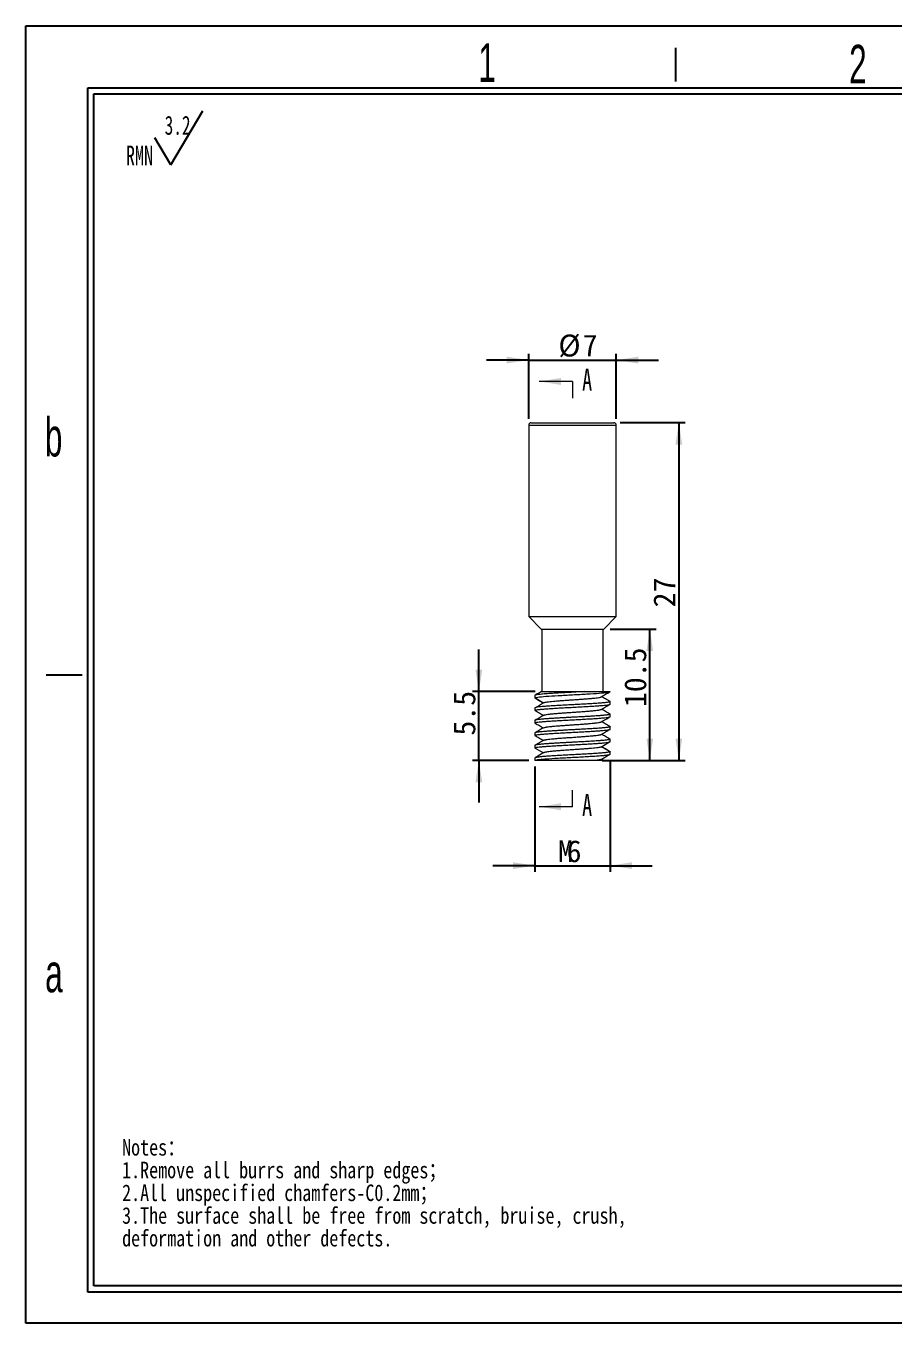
# Model space of a CAD drawing. Header units: millimetres. Extents: x 2 to 295, y 1 to 209.
# Drawn here: x 1.8 to 140.4, y 1.3 to 208.7 of the extents above; entities that cross this region are included whole.
import ezdxf

# ---------------------------------------------------------------- set-up
doc = ezdxf.new("R2010")
doc.units = ezdxf.units.MM
doc.layers.add('DIM', color=5, linetype='Continuous')
doc.layers.add('SLD-0', color=179, linetype='Continuous')
doc.styles.add('SLDTEXTSTYLE0', font='SIMSUN.TTC', dxfattribs={"width": 0.67})
doc.styles.add('SLDTEXTSTYLE1', font='SIMSUN.TTC', dxfattribs={"width": 0.8, "bigfont": 'bigfont'})
doc.styles.add('SLDTEXTSTYLE14', font='SIMSUN.TTC')
doc.styles.add('SLDTEXTSTYLE15', font='仿宋_GB2312', dxfattribs={"width": 0.67})
doc.styles.add('SLDTEXTSTYLE2', font='SIMSUN.TTC', dxfattribs={"width": 0.8})
doc.styles.add('SLDTEXTSTYLE6', font='GOTHIC.TTF', dxfattribs={"width": 0.61171})
doc.dimstyles.new('SLDDIMSTYLE0', dxfattribs={"dimtxt": 3.5, "dimasz": 3.5, "dimexe": 0, "dimexo": 0.0625, "dimgap": 0.875, "dimtad": 2, "dimlfac": 0.5, "dimrnd": 1e-09, "dimzin": 12, "dimdsep": 46, "dimtxsty": 'SLDTEXTSTYLE0', "dimsah": 1, "dimcen": 0.09, "dimadec": 0, "dimazin": 3, "dimtfac": 1, "dimtmove": 0, "dimatfit": 0, "dimfxl": 0, "dimfrac": 2, "dimtolj": 1, "dimtzin": 12, "dimarcsym": 0})
doc.dimstyles.new('SLDDIMSTYLE1', dxfattribs={"dimtxt": 3.5, "dimasz": 3.5, "dimexe": 0, "dimexo": 0.0625, "dimgap": 0.875, "dimtad": 2, "dimlfac": 0.5, "dimrnd": 1e-09, "dimzin": 12, "dimdsep": 46, "dimtxsty": 'SLDTEXTSTYLE0', "dimsah": 1, "dimcen": 0.09, "dimadec": 0, "dimazin": 3, "dimtfac": 1, "dimtofl": 0, "dimtmove": 0, "dimatfit": 3, "dimfxl": 0, "dimfrac": 2, "dimtolj": 1, "dimtzin": 12, "dimarcsym": 0})

# ---------------------------------------------------------------- blocks, each defined once
blk = doc.blocks.new('SW_NOTE_0')
at = {"layer": 'SLD-0', "color": 0}
for q in [(12.27, 9.26), (4.6, 4.92)]:
    blk.add_line((7.16, 0.59), q, dxfattribs=at)
at = {"layer": 'SLD-0', "color": 0, "attachment_point": 1, "style": 'SLDTEXTSTYLE0'}
for s, insert, char_height in [('3.2', (6.19, 8.45), 3.032), ('RMN', (0, 3.69), 3.175)]:
    blk.add_mtext(s, dxfattribs=dict(at, insert=insert, char_height=char_height))
blk = doc.blocks.new('SW_NOTE_1')
at = {"layer": 'SLD-0', "color": 0, "char_height": 2.6458, "attachment_point": 1}
for s, insert, style in [('Notes\\M+18146', (0, 3.08), 'SLDTEXTSTYLE1'), ('1.Remove all burrs and sharp edges\\M+18147', (0, -0.55), 'SLDTEXTSTYLE1'), ('2.All unspecified chamfers-C0.2mm\\M+18147', (0, -4.19), 'SLDTEXTSTYLE1'), ('3.The surface shall be free from scratch, bruise, crush, ', (0, -7.82), 'SLDTEXTSTYLE2'), ('deformation and other defects.', (0, -11.45), 'SLDTEXTSTYLE2')]:
    blk.add_mtext(s, dxfattribs=dict(at, insert=insert, style=style))
blk = doc.blocks.new('_D')
at = {"layer": 'DIM'}
for p, q in [((74.21, 102.25), (74.21, 108.98)), ((83.2, 102.25), (73.21, 102.25)), ((74.21, 91.25), (74.21, 102.25)), ((82.18, 91.25), (73.21, 91.25)), ((74.21, 91.25), (74.21, 84.52))]:
    blk.add_line(p, q, dxfattribs=at)
for points in [[(74.21, 102.25), (74.75, 105.75), (73.67, 105.75)], [(74.21, 91.25), (73.67, 87.75), (74.75, 87.75)]]:
    blk.add_solid(points, dxfattribs=at)
at = {"layer": 'DIM', "insert": (70.14, 95.22), "char_height": 3.5, "attachment_point": 1, "rotation": 90, "style": 'SLDTEXTSTYLE14'}
blk.add_mtext('5.5', dxfattribs=at)
blk = doc.blocks.new('_D_1')
at = {"layer": 'DIM'}
for p, q in [((95.18, 112.25), (102.54, 112.25)), ((101.54, 91.25), (101.54, 112.25)), ((93.93, 91.25), (102.54, 91.25))]:
    blk.add_line(p, q, dxfattribs=at)
for points in [[(101.54, 112.25), (101, 108.75), (102.07, 108.75)], [(101.54, 91.25), (102.07, 94.75), (101, 94.75)]]:
    blk.add_solid(points, dxfattribs=at)
at = {"layer": 'DIM', "insert": (97.46, 99.78), "char_height": 3.5, "attachment_point": 1, "rotation": 90, "style": 'SLDTEXTSTYLE14'}
blk.add_mtext('10.5', dxfattribs=at)
blk = doc.blocks.new('_D_2')
at = {"layer": 'DIM'}
for p, q in [((96.78, 145.25), (107.18, 145.25)), ((106.18, 145.25), (106.18, 91.25)), ((93.93, 91.25), (107.18, 91.25))]:
    blk.add_line(p, q, dxfattribs=at)
for points in [[(106.18, 145.25), (105.64, 141.75), (106.72, 141.75)], [(106.18, 91.25), (106.72, 94.75), (105.64, 94.75)]]:
    blk.add_solid(points, dxfattribs=at)
at = {"layer": 'DIM', "insert": (102.11, 115.72), "char_height": 3.5, "attachment_point": 1, "rotation": 90, "style": 'SLDTEXTSTYLE14'}
blk.add_mtext('27', dxfattribs=at)
blk = doc.blocks.new('_D_3')
at = {"layer": 'DIM'}
for p, q in [((82.18, 145.85), (82.18, 156.25)), ((96.18, 145.85), (96.18, 156.25)), ((82.18, 155.25), (75.45, 155.25)), ((82.18, 155.25), (96.18, 155.25)), ((96.18, 155.25), (102.91, 155.25))]:
    blk.add_line(p, q, dxfattribs=at)
for points in [[(82.18, 155.25), (78.68, 155.79), (78.68, 154.71)], [(96.18, 155.25), (99.68, 154.71), (99.68, 155.79)]]:
    blk.add_solid(points, dxfattribs=at)
at = {"layer": 'DIM', "char_height": 3.5, "attachment_point": 1, "style": 'SLDTEXTSTYLE14'}
for s, insert in [('%%c', (86.93, 159.33)), ('7', (90.8, 159.33))]:
    blk.add_mtext(s, dxfattribs=dict(at, insert=insert))
blk = doc.blocks.new('_D_4')
at = {"layer": 'DIM'}
for p, q in [((83.18, 90.25), (83.18, 73.42)), ((95.18, 91.24), (95.18, 73.42)), ((83.18, 74.42), (76.45, 74.42)), ((83.18, 74.42), (95.18, 74.42)), ((95.18, 74.42), (101.91, 74.42))]:
    blk.add_line(p, q, dxfattribs=at)
for points in [[(83.18, 74.42), (79.68, 74.96), (79.68, 73.88)], [(95.18, 74.42), (98.68, 73.88), (98.68, 74.96)]]:
    blk.add_solid(points, dxfattribs=at)
at = {"layer": 'DIM', "char_height": 3.5, "attachment_point": 1, "style": 'SLDTEXTSTYLE14'}
for s, insert in [('M', (86.88, 78.49)), ('6', (88.24, 78.49))]:
    blk.add_mtext(s, dxfattribs=dict(at, insert=insert))

msp = doc.modelspace()

# ---------------------------------------------------------------- linework, layer by layer
at = {"color": 7, "linetype": 'Continuous', "lineweight": 0}
for p, q in [((89.18017, 151.83278), (83.86017, 151.83278)), ((89.18017, 151.83278), (89.18017, 149.17278)), ((89.18017, 83.83957), (89.18017, 86.49957)), ((89.18017, 83.83957), (83.86017, 83.83957))]:
    msp.add_line(p, q, dxfattribs=at)
at = {"color": 7, "linetype": 'Continuous', "lineweight": 15}
for p, q in [((82.18018, 144.84557), (82.18018, 114.24559)), ((96.18018, 114.24559), (96.18018, 144.84557)), ((82.18018, 114.24559), (84.18017, 112.24558)), ((82.18018, 114.24559), (96.18018, 114.24559)), ((94.18017, 112.24558), (96.18018, 114.24559)), ((84.18017, 112.24558), (94.18017, 112.24558)), ((84.28017, 112.24558), (84.28017, 102.24558)), ((94.08017, 102.24558), (94.08017, 112.24558)), ((83.18017, 101.6409), (83.18017, 101.24505)), ((83.18017, 99.6416), (83.18017, 99.24489)), ((95.18018, 100.24435), (95.18018, 100.64333)), ((83.18017, 97.64167), (83.18017, 97.24461)), ((95.18018, 98.24463), (95.18018, 98.64239)), ((83.18017, 95.64193), (83.18017, 95.24434)), ((95.18018, 96.24491), (95.18018, 96.6421)), ((83.18017, 93.64221), (83.18017, 93.24467)), ((93.73178, 93.39234), (95.1165, 94.20031)), ((95.18018, 94.245), (95.18018, 94.64183)), ((83.18017, 91.64303), (83.18017, 91.24559)), ((83.19499, 93.22148), (84.53404, 92.4438)), ((84.60855, 92.48706), (83.19623, 91.66714)), ((93.75354, 91.40117), (95.16681, 92.22197)), ((94.15365, 91.25375), (93.82661, 91.44361)), ((95.18018, 92.24466), (95.18018, 92.64305)), ((83.18033, 91.24559), (83.18017, 91.24559))]:
    msp.add_line(p, q, dxfattribs=at)
at = {"color": 8, "linetype": 'Continuous', "lineweight": 15}
for p, q in [((82.18018, 144.84557), (96.17948, 144.84557)), ((96.17948, 144.84557), (96.18018, 144.84557)), ((95.18004, 92.64388), (93.80738, 93.43644))]:
    msp.add_line(p, q, dxfattribs=at)
at = {"color": 7, "linetype": 'Continuous', "lineweight": 15, "flags": 128}
msp.add_lwpolyline([(84.56642, 100.4458), (83.8737, 100.84596), (83.18097, 101.2461)], dxfattribs=at)
at = {"color": 7, "linetype": 'Continuous', "lineweight": 15}
for centre, start, end in [((82.58017, 144.84558), 90, 180), ((95.78017, 144.84558), 0, 90)]:
    msp.add_arc(centre, 0.4, start, end, dxfattribs=at)
for points, knots in [([(82.58017, 145.24558), (82.58198, 145.24558), (82.58557, 145.24558), (82.61498, 145.24558), (82.66203, 145.24558), (82.72841, 145.24558), (82.81365, 145.24558), (82.91791, 145.24558), (83.15359, 145.24558), (83.62292, 145.24558), (84.48143, 145.24558), (85.52968, 145.24558), (86.70322, 145.24558), (87.93561, 145.24558), (89.17982, 145.24558), (90.42437, 145.24558), (91.65646, 145.24558), (92.83035, 145.24558), (93.87838, 145.24558), (94.73733, 145.24558), (95.24731, 145.24558), (95.5286, 145.24558), (95.67338, 145.24558), (95.76372, 145.24558), (95.77467, 145.24558), (95.78017, 145.24558)], [0, 0, 0, 0, 0.017281094, 0.034438834, 0.051522962, 0.068583865, 0.085672133, 0.102838115, 0.120131482, 0.185084275, 0.250088806, 0.315041621, 0.380046176, 0.440004671, 0.500014389, 0.559972898, 0.619982627, 0.68493542, 0.749939951, 0.814892767, 0.879897321, 0.910048706, 0.939936074, 0.969829777, 1, 1, 1, 1]), ([(91.07474, 102.24552), (90.62197, 102.22054), (90.16004, 102.19444), (89.21826, 102.14265), (88.73805, 102.11707), (87.80795, 102.06825), (87.34644, 102.04436), (86.47001, 101.99488), (86.05863, 101.96891), (85.28958, 101.91695), (84.9377, 101.89145), (84.32414, 101.84256), (84.05554, 101.81854), (83.62512, 101.76932), (83.46083, 101.74339), (83.23671, 101.69116), (83.18017, 101.66572), (83.18017, 101.6409)], [0, 0, 0, 0, 0.125, 0.125, 0.25, 0.25, 0.375, 0.375, 0.5, 0.5, 0.625, 0.625, 0.75, 0.75, 0.875, 0.875, 1, 1, 1, 1]), ([(83.18024, 101.24483), (83.18395, 101.28653), (83.34345, 101.32823), (83.95005, 101.41162), (84.39691, 101.45332), (85.51055, 101.53672), (86.17689, 101.57841), (87.62842, 101.66181), (88.41303, 101.70351), (89.98198, 101.7869), (90.7657, 101.8286), (92.21376, 101.912), (92.87754, 101.9537), (93.98477, 102.03709), (94.42779, 102.07879), (95.02602, 102.16219), (95.18099, 102.20388), (95.18017, 102.24558)], [0, 0, 0, 0, 0.125, 0.125, 0.25, 0.25, 0.375, 0.375, 0.5, 0.5, 0.625, 0.625, 0.75, 0.75, 0.875, 0.875, 1, 1, 1, 1]), ([(84.19945, 102.24722), (84.09954, 102.18912), (83.76537, 101.9948), (83.43099, 101.80076), (83.19657, 101.66473)], [0, 0, 0, 0, 0.298985241, 1, 1, 1, 1]), ([(84.2004, 102.24558), (84.20083, 102.24558), (84.20225, 102.24558), (84.27724, 102.24558), (84.45182, 102.24558), (84.7166, 102.24558), (85.06243, 102.24558), (85.48033, 102.24558), (85.96191, 102.24558), (86.49845, 102.24558), (87.0828, 102.24558), (87.7073, 102.24558), (88.36172, 102.24558), (89.03663, 102.24558), (89.72026, 102.24558), (90.40502, 102.24558), (90.85194, 102.24558), (91.07471, 102.24558)], [0, 0, 0, 0, 0.030237665, 0.099718386, 0.16876525, 0.237585964, 0.307439557, 0.376654573, 0.446092423, 0.515378057, 0.584279121, 0.653076801, 0.7227423, 0.792002544, 0.861407477, 0.930919051, 1, 1, 1, 1]), ([(91.07473, 102.24558), (91.66804, 102.24558), (92.23013, 102.24558), (93.23775, 102.24558), (93.68312, 102.24558), (94.41407, 102.24558), (94.69953, 102.24558), (95.08294, 102.24558), (95.18082, 102.24558), (95.18017, 102.24558)], [0, 0, 0, 0, 0.25, 0.25, 0.5, 0.5, 0.75, 0.75, 1, 1, 1, 1]), ([(93.76232, 101.40623), (93.99934, 101.54414), (94.46754, 101.81657), (94.936, 102.08781), (95.1673, 102.22174)], [0, 0, 0, 0, 0.5062521412, 1, 1, 1, 1]), ([(83.21317, 99.21701), (83.19837, 99.22633), (83.15778, 99.2519), (83.23236, 99.29293), (83.4551, 99.34526), (83.84435, 99.40013), (84.38879, 99.45329), (85.07569, 99.50481), (85.87253, 99.55864), (86.77106, 99.61504), (87.72986, 99.66856), (88.73903, 99.72028), (89.7515, 99.77334), (90.75665, 99.82987), (91.70816, 99.88381), (92.59631, 99.93576), (93.37922, 99.98808), (94.05034, 100.04486), (94.5725, 100.09825), (94.9639, 100.15387), (95.10487, 100.1897), (95.23985, 100.24435), (95.18017, 100.24435), (95.18016, 100.24435)], [0, 0, 0, 0, 0.027724186, 0.076013029, 0.125524813, 0.177050044, 0.230068544, 0.281599211, 0.334624239, 0.386148982, 0.439167866, 0.49069946, 0.543725663, 0.59525025, 0.648268192, 0.699801122, 0.752829016, 0.804353277, 0.857370811, 0.908904473, 0.961932841, 0.999996832, 1, 1, 1, 1]), ([(83.24764, 101.20072), (83.23992, 101.20265), (83.17905, 101.21789), (83.17965, 101.23239), (83.18017, 101.24505)], [0, 0, 0, 0, 0.126746901, 1, 1, 1, 1]), ([(95.14452, 100.67368), (95.16074, 100.66366), (95.20297, 100.63756), (95.12806, 100.59178), (94.90396, 100.53885), (94.51364, 100.48663), (93.96826, 100.43578), (93.28084, 100.381), (92.48362, 100.32508), (91.58452, 100.27116), (90.62527, 100.22011), (89.61611, 100.16657), (88.60389, 100.1104), (87.59876, 100.0559), (86.64739, 100.00442), (85.75986, 99.95193), (84.97737, 99.89571), (84.30803, 99.84051), (83.78196, 99.78851), (83.40819, 99.73695), (83.21235, 99.68684), (83.18953, 99.65538), (83.18024, 99.64258)], [0, 0, 0, 0, 0.03014334, 0.078508274, 0.128102871, 0.17958657, 0.232563746, 0.284036803, 0.337002562, 0.388483385, 0.441457381, 0.492930706, 0.545897279, 0.597375671, 0.650348242, 0.701822412, 0.754790106, 0.806267491, 0.859238002, 0.91071381, 0.963682372, 1, 1, 1, 1]), ([(83.23003, 101.20634), (83.46273, 101.07094), (83.90403, 100.81416), (84.34436, 100.55727), (84.5525, 100.43583)], [0, 0, 0, 0, 0.5273064783, 1, 1, 1, 1]), ([(84.74759, 100.53296), (84.52082, 100.39766), (84.06723, 100.12705), (83.61171, 99.85651), (83.38393, 99.72123)], [0, 0, 0, 0, 0.499954807, 1, 1, 1, 1]), ([(84.56876, 100.44476), (84.5816, 100.46247), (84.60767, 100.49842), (84.81234, 100.55194), (85.13598, 100.60561), (85.57007, 100.65884), (86.11191, 100.71301), (86.7398, 100.76693), (87.44288, 100.82106), (88.1853, 100.87443), (88.96416, 100.92841), (89.74486, 100.98218), (90.51592, 101.03645), (91.23953, 101.08997), (91.91032, 101.14387), (92.50105, 101.1974), (93.00231, 101.25182), (93.38309, 101.30551), (93.64945, 101.35732), (93.72216, 101.3908), (93.75689, 101.40679)], [0, 0, 0, 0, 0.055234688, 0.112101926, 0.166580516, 0.222574704, 0.278290732, 0.33565151, 0.390511171, 0.446947937, 0.502238507, 0.559112982, 0.614383337, 0.671296679, 0.726188151, 0.782610565, 0.838250194, 0.895593576, 0.950132048, 1, 1, 1, 1]), ([(93.76567, 99.40776), (94.00001, 99.54395), (94.46896, 99.81649), (94.93793, 100.08857), (95.17255, 100.22468)], [0, 0, 0, 0, 0.499723733, 1, 1, 1, 1]), ([(95.16456, 100.66632), (94.92991, 100.80236), (94.48353, 101.06114), (94.03756, 101.32033), (93.82603, 101.44327)], [0, 0, 0, 0, 0.525679178, 1, 1, 1, 1]), ([(95.1482, 98.67288), (95.15579, 98.66903), (95.17596, 98.65883), (95.1842, 98.64072), (95.16819, 98.61833), (95.11262, 98.59351), (95.01985, 98.5676), (94.89503, 98.54246), (94.74452, 98.51852), (94.52727, 98.48981), (94.26038, 98.46156), (93.94952, 98.43398), (93.68173, 98.41242), (93.35441, 98.38792), (92.95321, 98.35933), (92.51904, 98.32985), (92.11014, 98.30367), (91.63649, 98.2748), (91.13578, 98.24635), (90.61976, 98.21865), (90.20726, 98.19706), (89.73559, 98.17267), (89.19862, 98.14447), (88.66219, 98.11507), (88.13221, 98.08575), (87.61127, 98.05676), (87.09978, 98.02825), (86.67054, 98.00409), (86.16884, 97.97524), (85.598, 97.9408), (85.07275, 97.90348), (84.66316, 97.87093), (84.32775, 97.84185), (84.03224, 97.81313), (83.81044, 97.78884), (83.57623, 97.75977), (83.36194, 97.72628), (83.22903, 97.68768), (83.19618, 97.66494), (83.16141, 97.64167), (83.18018, 97.64167), (83.18018, 97.64167)], [0, 0, 0, 0, 0.011487822, 0.030506283, 0.054584564, 0.078810849, 0.103342003, 0.12802944, 0.149432249, 0.17093883, 0.210198428, 0.232284713, 0.253687837, 0.275194458, 0.305719169, 0.336546298, 0.357949288, 0.379455412, 0.418713712, 0.440799986, 0.46220338, 0.483710619, 0.514235779, 0.545064394, 0.566466839, 0.596704705, 0.627236357, 0.64932235, 0.668529953, 0.713845672, 0.753552199, 0.774953824, 0.805191185, 0.835723264, 0.857808385, 0.8770169, 0.922333553, 0.962040881, 0.980982166, 0.999994965, 1, 1, 1, 1]), ([(83.21653, 97.21404), (83.19997, 97.22425), (83.15723, 97.25063), (83.23203, 97.29278), (83.45517, 97.34569), (83.84432, 97.40024), (84.38884, 97.453), (85.07571, 97.50451), (85.8725, 97.55907), (86.77105, 97.6152), (87.72986, 97.66835), (88.73904, 97.71987), (89.75145, 97.77373), (90.7566, 97.83012), (91.70814, 97.88362), (92.59628, 97.93535), (93.37918, 97.98837), (94.05021, 98.04514), (94.5728, 98.09816), (94.96268, 98.15343), (95.10899, 98.1898), (95.23356, 98.24463), (95.18017, 98.24463), (95.18016, 98.24463)], [0, 0, 0, 0, 0.030447903, 0.078601611, 0.127974241, 0.179355972, 0.232227574, 0.283612111, 0.336487062, 0.387867972, 0.440739121, 0.49212537, 0.545002014, 0.596382097, 0.649252094, 0.700639517, 0.753517619, 0.804897869, 0.857767058, 0.909155399, 0.96203437, 0.999996468, 1, 1, 1, 1]), ([(84.59834, 98.4808), (84.36427, 98.34473), (83.89591, 98.07245), (83.42728, 97.80055), (83.19285, 97.66454)], [0, 0, 0, 0, 0.499765935, 1, 1, 1, 1]), ([(83.19544, 99.22219), (83.31868, 99.15123), (83.55103, 99.01743), (83.93229, 98.79797), (84.26255, 98.60377), (84.45087, 98.49367), (84.53543, 98.44423)], [0, 0, 0, 0, 0.2914051857, 0.5494212058, 0.7976868422, 1, 1, 1, 1]), ([(84.6154, 98.48074), (84.62695, 98.49001), (84.64952, 98.50813), (84.75314, 98.53512), (84.92059, 98.57094), (85.15317, 98.60682), (85.43928, 98.64259), (85.76021, 98.67844), (86.13212, 98.71439), (86.54765, 98.75034), (86.98954, 98.78637), (87.4645, 98.82232), (87.95958, 98.85812), (88.46342, 98.89378), (88.982, 98.92964), (89.50241, 98.96556), (90.0233, 99.00175), (90.53255, 99.03781), (91.01763, 99.07362), (91.48164, 99.10911), (91.91864, 99.14487), (92.31586, 99.18079), (92.68609, 99.21711), (93.00444, 99.25325), (93.26487, 99.2891), (93.48657, 99.32446), (93.6442, 99.36017), (93.74247, 99.39093), (93.75275, 99.40388), (93.75589, 99.40783)], [0, 0, 0, 0, 0.02995838, 0.058544326, 0.087338176, 0.145912103, 0.174541494, 0.203363317, 0.261984036, 0.290706591, 0.319642671, 0.378526528, 0.407018634, 0.435700753, 0.494019688, 0.522861828, 0.551922716, 0.611079548, 0.63945795, 0.668022641, 0.726087794, 0.755032695, 0.784197897, 0.843586663, 0.871872108, 0.900342348, 0.958204626, 0.987231943, 1, 1, 1, 1]), ([(93.76393, 97.4068), (93.9979, 97.54278), (94.46604, 97.81487), (94.9345, 98.08663), (95.16882, 98.22256)], [0, 0, 0, 0, 0.499786593, 1, 1, 1, 1]), ([(95.16092, 98.66703), (94.92658, 98.80296), (94.48122, 99.06128), (94.03635, 99.31998), (93.82556, 99.44255)], [0, 0, 0, 0, 0.52618214, 1, 1, 1, 1]), ([(95.15362, 96.66962), (95.15912, 96.66678), (95.17698, 96.65754), (95.18395, 96.64045), (95.16826, 96.61806), (95.1126, 96.59357), (95.01985, 96.56789), (94.89503, 96.54275), (94.72507, 96.51565), (94.50074, 96.48681), (94.22764, 96.4585), (93.94954, 96.43371), (93.68176, 96.41213), (93.35444, 96.38774), (92.95321, 96.35953), (92.51901, 96.33015), (92.06174, 96.30083), (91.58418, 96.27184), (91.08143, 96.24334), (90.61979, 96.21841), (90.20729, 96.19678), (89.73561, 96.17242), (89.19861, 96.14454), (88.66216, 96.11538), (88.13218, 96.08601), (87.61125, 96.05693), (87.09978, 96.0282), (86.67055, 96.00389), (86.16885, 95.97491), (85.59799, 95.94059), (85.07271, 95.90373), (84.66311, 95.87123), (84.32772, 95.84203), (84.03223, 95.81314), (83.81042, 95.78866), (83.5762, 95.75949), (83.36229, 95.72595), (83.22811, 95.68788), (83.19767, 95.66522), (83.15811, 95.64193), (83.18018, 95.64193), (83.18018, 95.64193)], [0, 0, 0, 0, 0.008486138, 0.027561034, 0.051712394, 0.076011679, 0.100617231, 0.125379282, 0.146846921, 0.177176455, 0.20780123, 0.229954267, 0.251422487, 0.272994462, 0.30361259, 0.33453431, 0.35600109, 0.386330291, 0.416954432, 0.439107747, 0.460576099, 0.482149107, 0.512767396, 0.543690216, 0.565156702, 0.595485644, 0.626109402, 0.648261726, 0.667528501, 0.712981997, 0.752809843, 0.774276097, 0.804604759, 0.835228693, 0.857380367, 0.876647229, 0.922102215, 0.961930889, 0.980927297, 0.999995707, 1, 1, 1, 1]), ([(83.21572, 95.21396), (83.1995, 95.22409), (83.15757, 95.25027), (83.23194, 95.29279), (83.4552, 95.3461), (83.84433, 95.40028), (84.38886, 95.45265), (85.07574, 95.5043), (85.87249, 95.55952), (86.77105, 95.6153), (87.7299, 95.66806), (88.73905, 95.71957), (89.75141, 95.77416), (90.75659, 95.83028), (91.70814, 95.8834), (92.59626, 95.93491), (93.37918, 95.98893), (94.05002, 96.04476), (94.57334, 96.10027), (94.96071, 96.14464), (95.11559, 96.21849), (95.22351, 96.20156), (95.18017, 96.24491), (95.18016, 96.24491)], [0, 0, 0, 0, 0.030368245, 0.078525857, 0.127902545, 0.179289493, 0.232166613, 0.28355375, 0.336431962, 0.387818438, 0.440694446, 0.49208266, 0.544962533, 0.596347894, 0.649222953, 0.700612725, 0.753493785, 0.804878082, 0.857752803, 0.909144049, 0.962026438, 0.999995648, 1, 1, 1, 1]), ([(84.59627, 96.47971), (84.36194, 96.34351), (83.89303, 96.07096), (83.42406, 95.79885), (83.18945, 95.66272)], [0, 0, 0, 0, 0.4997209154, 1, 1, 1, 1]), ([(83.19969, 97.2197), (83.43403, 97.08376), (83.87937, 96.82541), (84.32425, 96.5667), (84.53503, 96.44412)], [0, 0, 0, 0, 0.526214924, 1, 1, 1, 1]), ([(84.59976, 96.47959), (84.60352, 96.48251), (84.62782, 96.50136), (84.73337, 96.53188), (84.91084, 96.56805), (85.09196, 96.59707), (85.34757, 96.63229), (85.65951, 96.66788), (86.09196, 96.71062), (86.50658, 96.74726), (86.95647, 96.78349), (87.33557, 96.81251), (87.81166, 96.84766), (88.31339, 96.88325), (88.92847, 96.92597), (89.46068, 96.96266), (89.98218, 96.99891), (90.39239, 97.02792), (90.87872, 97.06308), (91.34901, 97.09864), (91.87574, 97.14135), (92.29151, 97.17803), (92.65464, 97.21431), (92.91505, 97.24333), (93.19705, 97.27851), (93.42957, 97.31406), (93.63264, 97.35675), (93.73406, 97.38485), (93.75526, 97.40383), (93.75865, 97.40687)], [0, 0, 0, 0, 0.009448912, 0.060999878, 0.098442128, 0.126605979, 0.15495222, 0.212550231, 0.241669963, 0.29330102, 0.330807782, 0.358939258, 0.38725279, 0.444781894, 0.473927049, 0.525598407, 0.563138634, 0.591256997, 0.619559357, 0.677063247, 0.706213131, 0.757886033, 0.795429803, 0.823555414, 0.851865301, 0.90938769, 0.938521696, 0.990159272, 1, 1, 1, 1]), ([(84.60411, 94.47871), (84.60714, 94.48253), (84.61935, 94.49793), (84.70274, 94.52208), (84.82423, 94.55115), (85.01609, 94.5864), (85.2662, 94.62198), (85.63029, 94.66466), (85.98965, 94.70116), (86.39433, 94.73738), (86.74374, 94.76647), (87.19098, 94.80181), (87.67095, 94.83743), (88.26803, 94.88008), (88.79074, 94.91646), (89.31511, 94.95263), (89.73553, 94.98175), (90.24309, 95.0172), (90.74098, 95.0529), (91.30737, 95.09549), (91.76255, 95.13175), (92.17648, 95.16786), (92.48306, 95.19699), (92.82727, 95.2326), (93.12283, 95.26837), (93.36329, 95.30415), (93.56492, 95.3402), (93.70226, 95.37405), (93.74664, 95.39889), (93.75846, 95.4055)], [0, 0, 0, 0, 0.0123799, 0.049866776, 0.078070543, 0.106463728, 0.164164322, 0.193229869, 0.244730501, 0.282134352, 0.310400523, 0.338857793, 0.396700955, 0.42569306, 0.477053657, 0.514346637, 0.542693795, 0.571238305, 0.629269111, 0.6581675, 0.709352736, 0.746508253, 0.774958615, 0.803609451, 0.861872425, 0.890658987, 0.919641837, 0.978612081, 1, 1, 1, 1]), ([(93.76123, 95.40533), (93.99544, 95.54149), (94.4641, 95.81393), (94.93298, 96.08596), (95.16754, 96.22204)], [0, 0, 0, 0, 0.49973903, 1, 1, 1, 1]), ([(95.16562, 96.66426), (95.04227, 96.73508), (94.81288, 96.86679), (94.42336, 97.0902), (94.09096, 97.2866), (93.90809, 97.3937), (93.82506, 97.44232)], [0, 0, 0, 0, 0.29652197, 0.551476372, 0.796386138, 1, 1, 1, 1]), ([(95.16502, 94.66443), (94.93051, 94.80049), (94.4838, 95.05964), (94.03734, 95.31923), (93.82526, 95.44254)], [0, 0, 0, 0, 0.524980414, 1, 1, 1, 1]), ([(95.15268, 94.66999), (95.15855, 94.66695), (95.17682, 94.65748), (95.18399, 94.64013), (95.16825, 94.61781), (95.11261, 94.59345), (95.01985, 94.56812), (94.89503, 94.54304), (94.72507, 94.51591), (94.50073, 94.4869), (94.22766, 94.4584), (93.94956, 94.43347), (93.6818, 94.41185), (93.35447, 94.38748), (92.95321, 94.35963), (92.51899, 94.33046), (92.06172, 94.3011), (91.58417, 94.27199), (91.08143, 94.24327), (90.6198, 94.2182), (90.20732, 94.19649), (89.73562, 94.17213), (89.19859, 94.1445), (88.66212, 94.11564), (88.13213, 94.08631), (87.61121, 94.05711), (87.09975, 94.02821), (86.67053, 94.00371), (86.16883, 93.97464), (85.59797, 93.94026), (85.07266, 93.90395), (84.66305, 93.87153), (84.32768, 93.84227), (84.03219, 93.8132), (83.81042, 93.7885), (83.57614, 93.75951), (83.36273, 93.72269), (83.22698, 93.69509), (83.19951, 93.65376), (83.15403, 93.66837), (83.18018, 93.64222), (83.18018, 93.64221)], [0, 0, 0, 0, 0.009006804, 0.028068861, 0.052207508, 0.076494445, 0.101086802, 0.125836056, 0.147291864, 0.177605344, 0.208213625, 0.230354359, 0.251812093, 0.273372979, 0.303976245, 0.334882327, 0.356337955, 0.386651374, 0.417259264, 0.439399975, 0.46085808, 0.482419798, 0.513023052, 0.543930552, 0.565385717, 0.595698387, 0.626306708, 0.648447175, 0.667704102, 0.713134835, 0.752942972, 0.774398099, 0.80471063, 0.83531807, 0.85745819, 0.876715323, 0.92214737, 0.961956148, 0.980940296, 0.999996379, 1, 1, 1, 1]), ([(83.21447, 93.21603), (83.19913, 93.22561), (83.1575, 93.25164), (83.23101, 93.29302), (83.44783, 93.343), (83.83077, 93.39725), (84.37102, 93.45089), (85.05422, 93.50321), (85.84801, 93.55719), (86.74426, 93.61266), (87.70153, 93.66547), (88.70987, 93.71796), (89.72228, 93.77299), (90.72844, 93.8277), (91.68175, 93.87978), (92.57214, 93.93337), (93.3583, 93.98864), (94.03226, 94.04254), (94.56263, 94.09426), (94.94389, 94.14913), (95.14188, 94.19951), (95.18054, 94.2314), (95.18017, 94.24478), (95.18016, 94.24503)], [0, 0, 0, 0, 0.02771817, 0.075244875, 0.123937378, 0.175425485, 0.228406412, 0.279899475, 0.332885999, 0.384375071, 0.437358047, 0.488849077, 0.541833665, 0.59332404, 0.646307277, 0.697797006, 0.750779561, 0.802271803, 0.855256484, 0.90674488, 0.959726722, 0.999267663, 1, 1, 1, 1]), ([(84.59453, 94.47877), (84.36019, 94.34258), (83.89127, 94.07005), (83.42232, 93.79797), (83.18772, 93.66185)], [0, 0, 0, 0, 0.4997251829, 1, 1, 1, 1]), ([(83.19921, 95.21977), (83.43353, 95.08386), (83.87897, 94.82547), (84.32394, 94.56673), (84.53485, 94.44409)], [0, 0, 0, 0, 0.526024261, 1, 1, 1, 1]), ([(93.73178, 93.39234), (93.73121, 93.39183), (93.70941, 93.37286), (93.54594, 93.33597), (93.23192, 93.28119), (92.79098, 93.22829), (92.24841, 93.17403), (91.62395, 93.11963), (90.92232, 93.06633), (90.17722, 93.01282), (89.39849, 92.95841), (88.62122, 92.90478), (87.8532, 92.85121), (87.12749, 92.79789), (86.45171, 92.74295), (85.8619, 92.68929), (85.3629, 92.63613), (84.97964, 92.58215), (84.71151, 92.53024), (84.64105, 92.49724), (84.60812, 92.48182)], [0, 0, 0, 0, 0.001646589, 0.062264104, 0.120854795, 0.181178578, 0.23932503, 0.299137968, 0.357519208, 0.417615943, 0.475757895, 0.535569818, 0.593748648, 0.653590459, 0.712173707, 0.772495865, 0.830472157, 0.890099451, 0.948625269, 1, 1, 1, 1]), ([(95.12747, 92.68136), (94.89485, 92.81675), (94.45843, 93.07078), (94.02299, 93.32492), (93.81964, 93.4436)], [0, 0, 0, 0, 0.533002785, 1, 1, 1, 1]), ([(83.18032, 91.24653), (83.18313, 91.26787), (83.22459, 91.28859), (83.38226, 91.32951), (83.50042, 91.34991), (83.8048, 91.39112), (83.99061, 91.4123), (84.42986, 91.45479), (84.68388, 91.47598), (85.51581, 91.53737), (86.18609, 91.5781), (87.26844, 91.64149), (87.64819, 91.66275), (88.41912, 91.70417), (88.80731, 91.7242), (89.58898, 91.7649), (89.98552, 91.78614), (90.75137, 91.8285), (91.12428, 91.84952), (91.84974, 91.89115), (92.19853, 91.91156), (92.84605, 91.95206), (93.14943, 91.97272), (93.70675, 92.01544), (93.95383, 92.03658), (94.38697, 92.0781), (94.5745, 92.09871), (94.87414, 92.13938), (94.98733, 92.15966), (95.14064, 92.20191), (95.18017, 92.22353), (95.18017, 92.24466)], [0, 0, 0, 0, 0.0625, 0.0625, 0.125, 0.125, 0.1875, 0.1875, 0.25, 0.25, 0.375, 0.375, 0.4375, 0.4375, 0.5, 0.5, 0.5625, 0.5625, 0.625, 0.625, 0.6875, 0.6875, 0.75, 0.75, 0.8125, 0.8125, 0.875, 0.875, 0.9375, 0.9375, 1, 1, 1, 1]), ([(95.18016, 92.64381), (95.18017, 92.64355), (95.18061, 92.62722), (95.13437, 92.59473), (94.92186, 92.54543), (94.54922, 92.49251), (94.01465, 92.43928), (93.33695, 92.38561), (92.54759, 92.33136), (91.6547, 92.27804), (90.69979, 92.22423), (89.69272, 92.1699), (88.68017, 92.11715), (87.67277, 92.06235), (86.71712, 92.00916), (85.82324, 91.95543), (85.03248, 91.90119), (84.35346, 91.84791), (83.81601, 91.79402), (83.43206, 91.73977), (83.2106, 91.69029), (83.19836, 91.65748), (83.19297, 91.64303)], [0, 0, 0, 0, 0.0007533, 0.048556907, 0.097479255, 0.150438282, 0.204933185, 0.257892474, 0.312387782, 0.365347204, 0.419842634, 0.472802099, 0.527297731, 0.580256525, 0.634752241, 0.68771143, 0.742206877, 0.795166188, 0.849661651, 0.902620828, 0.957116296, 1, 1, 1, 1]), ([(93.75352, 91.40643), (93.7515, 91.40346), (93.73729, 91.38259), (93.58226, 91.3435), (93.30974, 91.29328), (93.04748, 91.26049), (92.93155, 91.24599)], [0, 0, 0, 0, 0.055120372, 0.387114667, 0.729056255, 1, 1, 1, 1]), ([(95.11485, 92.68692), (95.12182, 92.68466), (95.14869, 92.67595), (95.17195, 92.66113), (95.17742, 92.64863), (95.18016, 92.64238)], [0, 0, 0, 0, 0.148952172, 0.573698638, 1, 1, 1, 1]), ([(92.9309, 91.24558), (92.65977, 91.24558), (92.30669, 91.24558), (91.66642, 91.24558), (91.43953, 91.24558), (90.96065, 91.24558), (90.70631, 91.24558), (90.18365, 91.24558), (89.91661, 91.24558), (89.37107, 91.24558), (89.09003, 91.24558), (88.53036, 91.24558), (88.25233, 91.24558), (87.69974, 91.24558), (87.42289, 91.24558), (86.61689, 91.24558), (86.11084, 91.24558), (85.18269, 91.24558), (84.77406, 91.24558), (84.06874, 91.24558), (83.78936, 91.24558), (83.37188, 91.24558), (83.23831, 91.24558), (83.18195, 91.24558)], [0, 0, 0, 0, 0.125, 0.125, 0.1875, 0.1875, 0.25, 0.25, 0.3125, 0.3125, 0.375, 0.375, 0.4375, 0.4375, 0.5, 0.5, 0.625, 0.625, 0.75, 0.75, 0.875, 0.875, 1, 1, 1, 1]), ([(94.14891, 91.24559), (94.15259, 91.24559), (94.16468, 91.24559), (94.02574, 91.24559), (93.74226, 91.24559), (93.36787, 91.24559), (93.05887, 91.24559), (92.93213, 91.24559)], [0, 0, 0, 0, 0.109362531, 0.359908783, 0.592751766, 0.832951455, 1, 1, 1, 1])]:
    msp.add_open_spline(points, degree=3, knots=knots, dxfattribs=at)
msp.add_open_spline([(83.18017, 101.24332), (83.18017, 101.24383), (83.18019, 101.24433), (83.18024, 101.24483)], degree=3, dxfattribs=at)
at = {"color": 7, "linetype": 'Continuous', "lineweight": 0}
for points in [[(83.86017, 151.83278), (87.36017, 151.27278), (87.36017, 152.39278)], [(83.86017, 83.83957), (87.36017, 83.27957), (87.36017, 84.39957)]]:
    msp.add_solid(points, dxfattribs=at)
at = {"layer": 'SLD-0'}
for p, q in [((1.81204, 208.67374), (295.10656, 208.67374)), ((1.81204, 1.29378), (1.81204, 208.67374)), ((12.67482, 7.21892), (12.67482, 197.81098)), ((12.67482, 197.81098), (289.18142, 197.81098)), ((289.18142, 7.21892), (12.67482, 7.21892)), ((295.10656, 1.29378), (1.81204, 1.29378))]:
    msp.add_line(p, q, dxfattribs=at)
at = {"layer": 'SLD-0', "color": 6, "linetype": 'Continuous'}
for p, q in [((105.70104, 199.78603), (105.70104, 205.16949)), ((11.6873, 6.2314), (11.6873, 198.7985)), ((11.6873, 198.7985), (290.16894, 198.7985)), ((10.80456, 104.8527), (5.06807, 104.8527)), ((290.16894, 6.2314), (11.6873, 6.2314))]:
    msp.add_line(p, q, dxfattribs=at)

# ---------------------------------------------------------------- block references
at = {"layer": 'SLD-0'}
msp.add_blockref('SW_NOTE_0', (17.795, 185.85782), dxfattribs=at)
at = {"layer": 'SLD-0', "color": 5}
msp.add_blockref('SW_NOTE_1', (17.18183, 27.63699), dxfattribs=at)

# ---------------------------------------------------------------- texts
at = {"color": 7, "linetype": 'Continuous', "char_height": 3.5, "attachment_point": 1, "style": 'SLDTEXTSTYLE15'}
for insert in [(90.7195, 153.86815), (90.7195, 85.87493)]:
    msp.add_mtext('A', dxfattribs=dict(at, insert=insert))
at = {"layer": 'SLD-0', "char_height": 6.17202, "attachment_point": 1, "style": 'SLDTEXTSTYLE6'}
for s, insert in [('1', (74.11098, 205.89882)), ('2', (133.38806, 205.6552)), ('b', (4.83464, 146.01941)), ('a', (4.87979, 60.35108))]:
    msp.add_mtext(s, dxfattribs=dict(at, insert=insert))

# ---------------------------------------------------------------- dimensions: what is measured, and where the dimension line sits
at = {"layer": 'DIM'}
for base, p1, p2, text, picture, middle in [((96.18017, 155.2528), (82.18017, 144.84558), (96.18017, 144.84558), '%%c<>', '_D_3', (89.54346, 155.2528)), ((95.18017, 74.41956), (83.18017, 91.24558), (95.18017, 92.24466), 'M<>', '_D_4', (88.24382, 74.41956))]:
    dim = msp.add_linear_dim(base=base, p1=p1, p2=p2, text=text, dimstyle='SLDDIMSTYLE0', dxfattribs=at)
    dim.commit()
    dim.dimension.update_dxf_attribs({"geometry": picture, "text_midpoint": middle, "dimtype": 160})
for base, p1, p2, dimstyle, picture, middle in [((106.18162, 91.24591), (95.78017, 145.24558), (92.93222, 91.24591), 'SLDDIMSTYLE1', '_D_2', (106.18162, 117.08425)), ((101.53522, 112.24558), (92.93222, 91.24591), (94.18017, 112.24558), 'SLDDIMSTYLE0', '_D_1', (101.53522, 102.49947)), ((74.21131, 102.24558), (83.18053, 91.24594), (84.19664, 102.24558), 'SLDDIMSTYLE0', '_D', (74.21131, 97.26284))]:
    dim = msp.add_linear_dim(base=base, p1=p1, p2=p2, angle=90, dimstyle=dimstyle, dxfattribs=at)
    dim.commit()
    dim.dimension.update_dxf_attribs({"geometry": picture, "text_midpoint": middle, "dimtype": 160})

doc.saveas('drawing.dxf')
